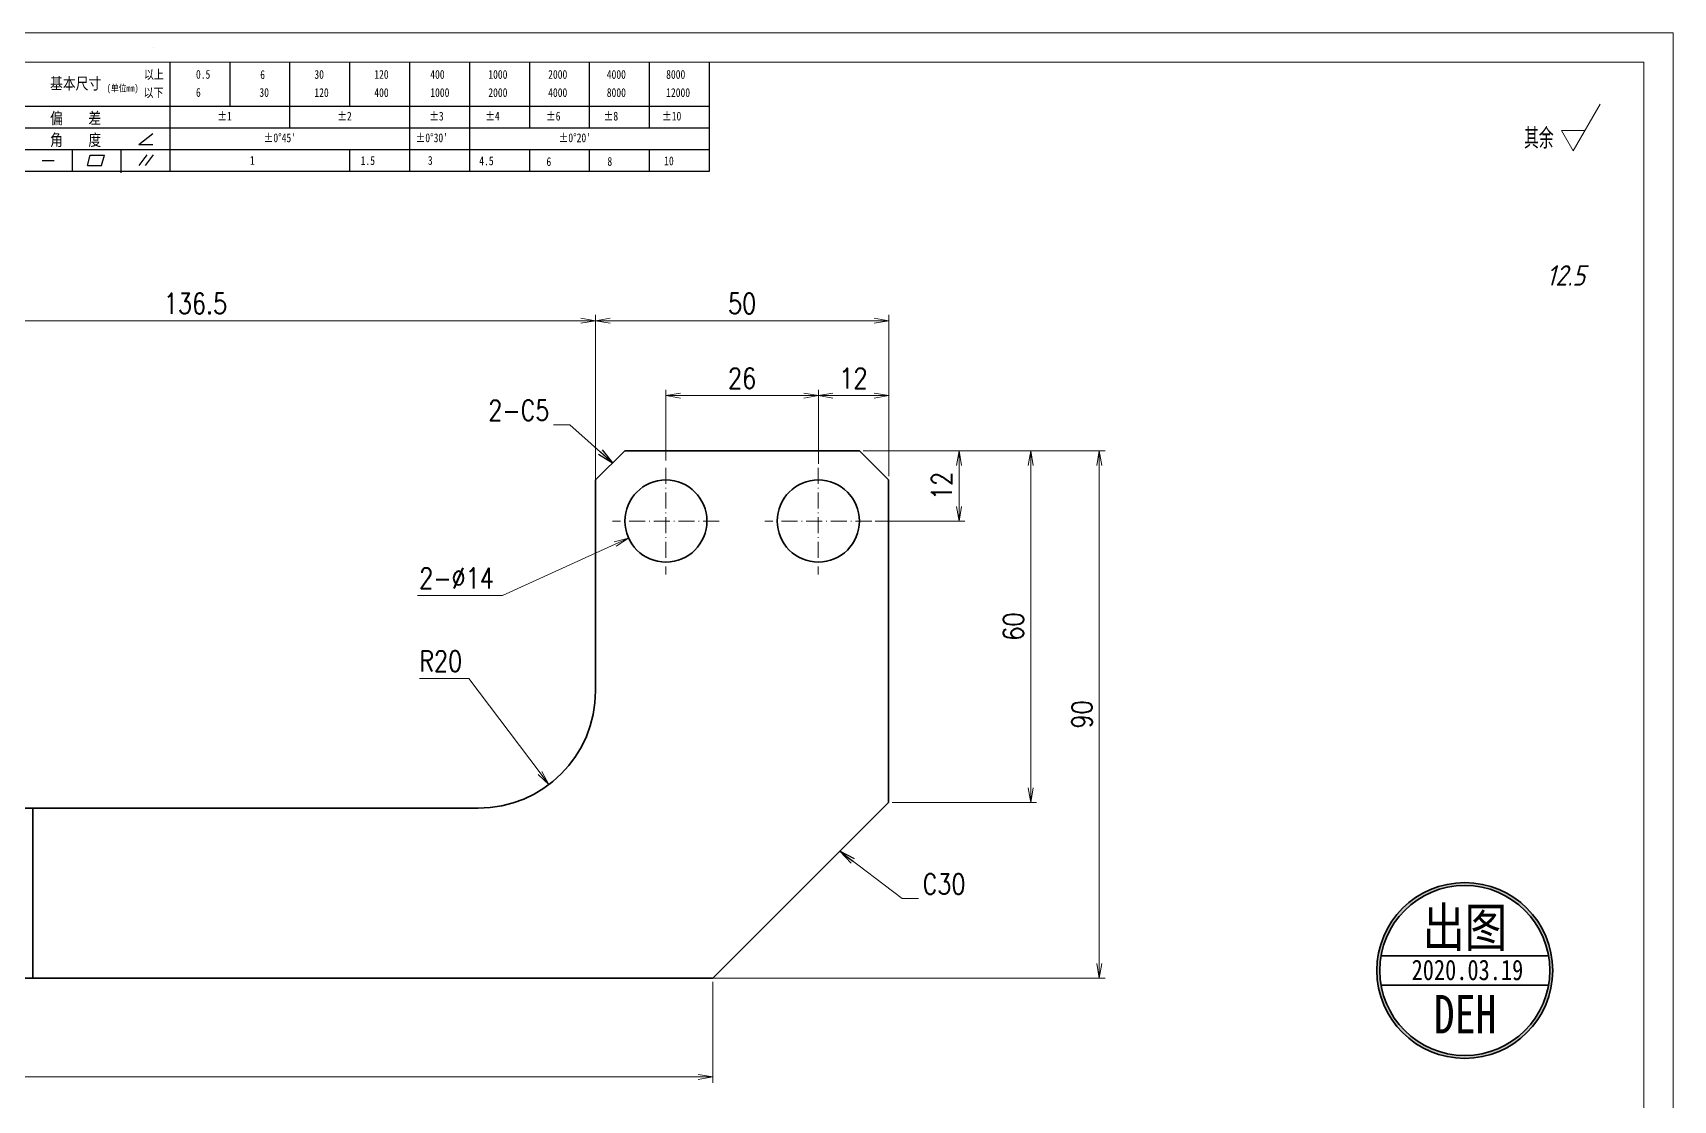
# Model space of a CAD drawing. Header units: millimetres. Extents: x -49992 to 104182, y -50696 to 36476.
# Drawn here: x -49851.6 to -49571.8, y 35773.8 to 35956 of the extents above; entities that cross this region are included whole.
import ezdxf
from ezdxf.enums import TextEntityAlignment as Align

# ---------------------------------------------------------------- set-up
doc = ezdxf.new("R2010")
doc.units = ezdxf.units.MM
doc.header["$LTSCALE"] = 0.5
for name, pattern in [('AM_ISO02W050x2', [3.75, 3, -0.75]), ('AM_ISO08W050x2', [9, 6, -0.75, 1.5, -0.75]), ('DASHDOT', [18.5, 12, -3, 0.5, -3]), ('DASHED', [15, 12, -3]), ('DOT2', [0.125, 0, -0.125])]:
    doc.linetypes.add(name, pattern=pattern)
for name, color, linetype, lineweight in [('DIM', 3, 'Continuous', 13), ('中心线', 2, 'AM_ISO08W050x2', 18), ('印章专用-出图', 1, 'Continuous', 80), ('图框', 7, 'Continuous', 18), ('标注线', 3, 'Continuous', 18), ('粗实线', 7, 'Continuous', 35), ('细实线', 3, 'Continuous', 18), ('虚线', 1, 'AM_ISO02W050x2', 18)]:
    doc.layers.add(name, color=color, linetype=linetype, lineweight=lineweight)
doc.layers.add('图\\M+19E79\\M+195B6\\M+18E9A', color=7, linetype='Continuous')
doc.layers.add('打印', color=7, linetype='Continuous', lineweight=15, plot=False)
doc.layers.add('打印-禁用', color=7, linetype='Continuous', lineweight=15, plot=False)
doc.styles.add('DIM', font='romans.shx', dxfattribs={"width": 0.8, "bigfont": 'bigfont.shx'})
doc.styles.add('国标', font='simfang.ttf', dxfattribs={"width": 0.8})
doc.styles.add('机械长仿宋', font='gbenor.shx', dxfattribs={"height": 1, "bigfont": 'gbcbig.shx'})
doc.dimstyles.new('DEH 1-1', dxfattribs={"dimtxt": 3.5, "dimasz": 2.5, "dimexe": 1, "dimexo": 0.625, "dimgap": 1.2, "dimtad": 1, "dimtoh": 1, "dimdsep": 46, "dimtxsty": 'DIM', "dimblk": 'OPEN', "dimcen": 0, "dimclrd": 8, "dimclre": 8, "dimclrt": 2, "dimazin": 2, "dimtfac": 0.5, "dimtmove": 0, "dimatfit": 3, "dimldrblk": 'OPEN', "dimfxl": 0, "dimtolj": 2, "dimlwd": 18, "dimlwe": 18, "dimarcsym": 0})
doc.dimstyles.new('DEH 1-1$0', dxfattribs={"dimtxt": 3.5, "dimasz": 2.5, "dimexe": 1, "dimexo": 0.625, "dimgap": 1.2, "dimtad": 1, "dimzin": 9, "dimdsep": 46, "dimtxsty": 'DIM', "dimblk": 'OPEN', "dimcen": 0, "dimclrd": 8, "dimclre": 8, "dimclrt": 2, "dimazin": 2, "dimtfac": 0.5, "dimtmove": 0, "dimatfit": 3, "dimldrblk": 'OPEN', "dimfxl": 0, "dimtolj": 2, "dimlwd": 18, "dimlwe": 18, "dimarcsym": 0})
doc.dimstyles.new('DEH 1-1$3', dxfattribs={"dimtxt": 3.5, "dimasz": 2.5, "dimexe": 1, "dimexo": 0.625, "dimgap": 1.2, "dimtad": 1, "dimtoh": 1, "dimdsep": 46, "dimtxsty": 'DIM', "dimblk": 'OPEN', "dimcen": 0, "dimclrd": 8, "dimclre": 8, "dimclrt": 2, "dimazin": 2, "dimtfac": 0.5, "dimtofl": 0, "dimtmove": 0, "dimatfit": 3, "dimldrblk": 'OPEN', "dimfxl": 0, "dimtolj": 2, "dimlwd": 18, "dimlwe": 18, "dimarcsym": 0})
doc.dimstyles.new('DEH 1-1$4', dxfattribs={"dimtxt": 3.5, "dimasz": 2.5, "dimexe": 1, "dimexo": 0.625, "dimgap": 1.2, "dimtad": 1, "dimtoh": 1, "dimdsep": 46, "dimtxsty": 'DIM', "dimblk": 'OPEN', "dimcen": 0, "dimclrd": 8, "dimclre": 8, "dimclrt": 2, "dimazin": 2, "dimtfac": 0.5, "dimtofl": 0, "dimtmove": 0, "dimatfit": 3, "dimldrblk": 'OPEN', "dimfxl": 0, "dimtolj": 2, "dimlwd": 18, "dimlwe": 18, "dimarcsym": 0})

# ---------------------------------------------------------------- blocks, each defined once
blk = doc.blocks.new('GZDEH零件A3图框V01版')
at = {"layer": '图\\M+19E79\\M+195B6\\M+18E9A', "color": 9}
for p, q in [((3021.09, -1561.98), (3021.09, -1554.46)), ((3031.31, -1561.98), (3031.31, -1554.46)), ((3041.53, -1561.98), (3041.53, -1554.46)), ((3051.75, -1561.98), (3051.75, -1554.46)), ((3061.98, -1561.98), (3061.98, -1554.46)), ((3072.2, -1561.98), (3072.2, -1554.46)), ((3082.42, -1561.98), (3082.42, -1554.46)), ((3092.64, -1561.98), (3092.64, -1554.46)), ((3102.86, -1561.98), (3102.86, -1554.46)), ((3113.09, -1573.08), (3113.09, -1554.46)), ((2996.09, -1561.98), (3113.09, -1561.98)), ((3021.09, -1573.08), (3021.09, -1561.98)), ((3041.53, -1565.68), (3041.53, -1561.98)), ((3061.98, -1573.08), (3061.98, -1561.98)), ((3072.2, -1573.08), (3072.2, -1561.98)), ((3082.42, -1565.68), (3082.42, -1561.98)), ((3092.64, -1565.68), (3092.64, -1561.98)), ((3102.86, -1565.68), (3102.86, -1561.98)), ((2996.09, -1565.68), (3113.09, -1565.68)), ((3015.75, -1568.51), (3018.15, -1566.66)), ((2996.09, -1569.38), (3113.09, -1569.38)), ((3004.42, -1573.08), (3004.42, -1569.38)), ((3012.75, -1573.08), (3012.75, -1569.38)), ((3015.75, -1568.51), (3018.15, -1568.51)), ((3051.75, -1573.08), (3051.75, -1569.38)), ((3082.42, -1573.08), (3082.42, -1569.48)), ((3092.64, -1573.08), (3092.64, -1569.38)), ((3102.86, -1573.08), (3102.86, -1569.38)), ((2999.26, -1571.23), (3001.32, -1571.23)), ((3006.97, -1572.12), (3007.45, -1570.33)), ((3006.97, -1572.12), (3009.39, -1572.12)), ((3007.45, -1570.33), (3009.86, -1570.33)), ((3009.39, -1572.12), (3009.86, -1570.33)), ((3015.81, -1572.12), (3017.15, -1570.26)), ((3016.89, -1572.12), (3018.23, -1570.26)), ((2990.09, -1573.08), (3113.09, -1573.08)), ((3012.75, -1573.33), (3012.75, -1573.08))]:
    blk.add_line(p, q, dxfattribs=at)
at = {"layer": '图框', "linetype": 'Continuous'}
for p, q in [((3272.49, -1554.46), (2882.49, -1554.46)), ((3272.49, -1832.96), (3272.49, -1554.46))]:
    blk.add_line(p, q, dxfattribs=at)
at = {"layer": '打印-禁用', "linetype": 'Continuous'}
for p, q in [((3277.49, -1549.46), (2857.49, -1549.46)), ((3277.49, -1846.46), (3277.49, -1549.46))]:
    blk.add_line(p, q, dxfattribs=at)
at = {"layer": '图\\M+19E79\\M+195B6\\M+18E9A', "color": 9, "style": '国标', "width": 0.8}
for s, height, p in [('以上', 1.5, (3016.64, -1557.33)), ('0.5', 1.5, (3025.49, -1557.3)), ('6', 1.5, (3036.45, -1557.34)), ('30', 1.5, (3045.69, -1557.31)), ('120', 1.5, (3055.91, -1557.31)), ('400', 1.5, (3065.46, -1557.31)), ('1000', 1.5, (3075.36, -1557.31)), ('2000', 1.5, (3085.57, -1557.31)), ('4000', 1.5, (3095.57, -1557.31)), ('8000', 1.5, (3105.7, -1557.31)), ('基本尺寸', 2, (3000.6, -1559.1)), ('以下', 1.5, (3016.58, -1560.43)), ('6', 1.5, (3025.49, -1560.38)), ('30', 1.5, (3036.31, -1560.39)), ('120', 1.5, (3045.69, -1560.41)), ('400', 1.5, (3055.91, -1560.41)), ('1000', 1.5, (3065.46, -1560.41)), ('2000', 1.5, (3075.36, -1560.41)), ('4000', 1.5, (3085.57, -1560.41)), ('8000', 1.5, (3095.57, -1560.41)), ('12000', 1.5, (3105.7, -1560.41)), ('偏    差', 2, (3000.6, -1565.04)), ('±1', 1.5, (3029.16, -1564.42)), ('±2', 1.5, (3049.61, -1564.42)), ('±3', 1.5, (3065.3, -1564.42)), ('±4', 1.5, (3074.85, -1564.42)), ('±6', 1.5, (3085.22, -1564.42)), ('±8', 1.5, (3095.06, -1564.42)), ('±10', 1.5, (3105.02, -1564.42)), ('角    度', 2, (3000.6, -1568.74)), ("±0%%D45'", 1.5, (3037.06, -1568.12)), ("±0%%D30'", 1.5, (3062.98, -1568.12)), ("±0%%D20'", 1.5, (3087.38, -1568.12)), ('1', 1.5, (3034.69, -1571.98)), ('1.5', 1.5, (3053.59, -1572.01)), ('3', 1.5, (3065.05, -1571.98)), ('4.5', 1.5, (3073.82, -1572.05)), ('6', 1.5, (3085.28, -1572.19)), ('8', 1.5, (3095.68, -1572.15)), ('10', 1.5, (3105.36, -1572.06))]:
    blk.add_text(s, height=height, dxfattribs=at).set_placement(p)
at = {"layer": '图\\M+19E79\\M+195B6\\M+18E9A', "color": 9, "lineweight": 15, "style": '国标', "width": 0.8}
blk.add_text('(单位mm)', height=1.2, dxfattribs=at).set_placement((3010.27, -1559.51))
blk = doc.blocks.new('DEH A3')
at = {"layer": '图框'}
blk.add_blockref('GZDEH零件A3图框V01版', (-2857.49, 1846.46), dxfattribs=at)
blk = doc.blocks.new('FINISHER_TR')
at = {"layer": '标注线'}
for p, q in [((0, 0), (4.62, 8)), ((-2.02, 3.5), (0, 0)), ((2.02, 3.5), (-2.02, 3.5))]:
    blk.add_line(p, q, dxfattribs=at)
at = {"layer": '标注线', "color": 2, "style": '机械长仿宋', "oblique": 15}
blk.add_attdef('0.0', text='', height=3.5, dxfattribs=at).set_placement((2.03, -24.04), align=Align.BOTTOM_RIGHT)
blk = doc.blocks.new('其余12.5')
at = {"layer": '标注线'}
blk.add_blockref('FINISHER_TR', (0, 0), dxfattribs=at).add_auto_attribs({'0.0': '12.5'})
at = {"layer": '标注线', "color": 7, "linetype": 'DOT2', "style": '机械长仿宋'}
blk.add_text('其余', height=3.5, dxfattribs=at).set_placement((-8.38, 0.4))
blk = doc.blocks.new('_Open')
at = {"color": 0, "linetype": 'ByBlock', "lineweight": -2}
for p, q in [((-1, 0.167), (0, 0)), ((-1, -0.167), (0, 0)), ((0, 0), (-1, 0))]:
    blk.add_line(p, q, dxfattribs=at)
blk = doc.blocks.new('*D48')
at = {"layer": 'Defpoints', "color": 0, "transparency": 16777216}
for p in [(-49892.08, 35797.66), (-49735.58, 35794.66), (-49735.58, 35777.82)]:
    blk.add_point(p, dxfattribs=at)
at = {"layer": '标注线', "color": 8, "lineweight": 18, "transparency": 16777216}
for p, q in [((-49892.08, 35797.04), (-49892.08, 35776.82)), ((-49735.58, 35794.04), (-49735.58, 35776.82)), ((-49889.58, 35777.82), (-49738.08, 35777.82))]:
    blk.add_line(p, q, dxfattribs=at)
at = {"layer": '标注线', "color": 8, "lineweight": 18, "transparency": 16777216, "xscale": 2.5, "yscale": 2.5, "zscale": 2.5, "rotation": 180}
blk.add_blockref('_Open', (-49892.08, 35777.82), dxfattribs=at)
at = {"layer": '标注线', "color": 8, "lineweight": 18, "transparency": 16777216, "xscale": 2.5, "yscale": 2.5, "zscale": 2.5}
blk.add_blockref('_Open', (-49735.58, 35777.82), dxfattribs=at)
at = {"layer": '标注线', "color": 2, "transparency": 16777216, "insert": (-49870.6, 35780.77), "char_height": 3.5, "attachment_point": 5, "style": 'DIM'}
blk.add_mtext('\\A2;156.5', dxfattribs=at)
blk = doc.blocks.new('*D49')
at = {"layer": 'Defpoints', "color": 0, "transparency": 16777216}
for p in [(-49710.58, 35884.66), (-49669.65, 35884.66), (-49775.41, 35794.66)]:
    blk.add_point(p, dxfattribs=at)
at = {"layer": '标注线', "color": 8, "lineweight": 18, "transparency": 16777216}
for p, q in [((-49709.96, 35884.66), (-49668.65, 35884.66)), ((-49669.65, 35797.16), (-49669.65, 35882.16)), ((-49774.79, 35794.66), (-49668.65, 35794.66))]:
    blk.add_line(p, q, dxfattribs=at)
at = {"layer": '标注线', "color": 8, "lineweight": 18, "transparency": 16777216, "xscale": 2.5, "yscale": 2.5, "zscale": 2.5}
for p, rotation in [((-49669.65, 35884.66), 90), ((-49669.65, 35794.66), 270)]:
    blk.add_blockref('_Open', p, dxfattribs=dict(at, rotation=rotation))
at = {"layer": '标注线', "color": 2, "transparency": 16777216, "insert": (-49672.6, 35839.66), "char_height": 3.5, "attachment_point": 5, "rotation": 90, "style": 'DIM'}
blk.add_mtext('\\A2;90', dxfattribs=at)
blk = doc.blocks.new('*D50')
at = {"layer": 'Defpoints', "color": 0, "transparency": 16777216}
for p in [(-49755.58, 35906.83), (-49755.58, 35878.51), (-49892.08, 35820.66)]:
    blk.add_point(p, dxfattribs=at)
at = {"layer": '标注线', "color": 8, "lineweight": 18, "transparency": 16777216}
for p, q in [((-49892.08, 35821.29), (-49892.08, 35907.83)), ((-49889.58, 35906.83), (-49758.08, 35906.83)), ((-49755.58, 35879.14), (-49755.58, 35907.83))]:
    blk.add_line(p, q, dxfattribs=at)
at = {"layer": '标注线', "color": 8, "lineweight": 18, "transparency": 16777216, "xscale": 2.5, "yscale": 2.5, "zscale": 2.5, "rotation": 180}
blk.add_blockref('_Open', (-49892.08, 35906.83), dxfattribs=at)
at = {"layer": '标注线', "color": 8, "lineweight": 18, "transparency": 16777216, "xscale": 2.5, "yscale": 2.5, "zscale": 2.5}
blk.add_blockref('_Open', (-49755.58, 35906.83), dxfattribs=at)
at = {"layer": '标注线', "color": 2, "transparency": 16777216, "insert": (-49823.83, 35909.78), "char_height": 3.5, "attachment_point": 5, "style": 'DIM'}
blk.add_mtext('\\A2;136.5', dxfattribs=at)
blk = doc.blocks.new('*D52')
at = {"layer": 'Defpoints', "color": 0, "transparency": 16777216}
for p in [(-49705.58, 35906.83), (-49755.58, 35879.66), (-49705.58, 35879.66)]:
    blk.add_point(p, dxfattribs=at)
at = {"layer": '标注线', "color": 8, "lineweight": 18, "transparency": 16777216}
for p, q in [((-49755.58, 35880.29), (-49755.58, 35907.83)), ((-49753.08, 35906.83), (-49708.08, 35906.83)), ((-49705.58, 35880.29), (-49705.58, 35907.83))]:
    blk.add_line(p, q, dxfattribs=at)
at = {"layer": '标注线', "color": 8, "lineweight": 18, "transparency": 16777216, "xscale": 2.5, "yscale": 2.5, "zscale": 2.5, "rotation": 180}
blk.add_blockref('_Open', (-49755.58, 35906.83), dxfattribs=at)
at = {"layer": '标注线', "color": 8, "lineweight": 18, "transparency": 16777216, "xscale": 2.5, "yscale": 2.5, "zscale": 2.5}
blk.add_blockref('_Open', (-49705.58, 35906.83), dxfattribs=at)
at = {"layer": '标注线', "color": 2, "transparency": 16777216, "insert": (-49730.58, 35909.78), "char_height": 3.5, "attachment_point": 5, "style": 'DIM'}
blk.add_mtext('\\A2;50', dxfattribs=at)
blk = doc.blocks.new('*D53')
at = {"layer": 'Defpoints', "color": 0, "transparency": 16777216}
for p in [(-49710.58, 35884.66), (-49681.35, 35884.66), (-49705.58, 35824.66)]:
    blk.add_point(p, dxfattribs=at)
at = {"layer": '标注线', "color": 8, "lineweight": 18, "transparency": 16777216}
for p, q in [((-49709.96, 35884.66), (-49680.35, 35884.66)), ((-49681.35, 35827.16), (-49681.35, 35882.16)), ((-49704.96, 35824.66), (-49680.35, 35824.66))]:
    blk.add_line(p, q, dxfattribs=at)
at = {"layer": '标注线', "color": 8, "lineweight": 18, "transparency": 16777216, "xscale": 2.5, "yscale": 2.5, "zscale": 2.5}
for p, rotation in [((-49681.35, 35884.66), 90), ((-49681.35, 35824.66), 270)]:
    blk.add_blockref('_Open', p, dxfattribs=dict(at, rotation=rotation))
at = {"layer": '标注线', "color": 2, "transparency": 16777216, "insert": (-49684.3, 35854.66), "char_height": 3.5, "attachment_point": 5, "rotation": 90, "style": 'DIM'}
blk.add_mtext('\\A2;60', dxfattribs=at)
blk = doc.blocks.new('*D54')
at = {"layer": 'Defpoints', "color": 0, "transparency": 16777216}
for p in [(-49775.58, 35843.66), (-49763.55, 35827.69)]:
    blk.add_point(p, dxfattribs=at)
at = {"layer": '标注线', "color": 8, "lineweight": 18, "transparency": 16777216}
for p, q in [((-49785.6, 35845.81), (-49777.2, 35845.81)), ((-49777.2, 35845.81), (-49765.05, 35829.68))]:
    blk.add_line(p, q, dxfattribs=at)
at = {"layer": '标注线', "color": 8, "lineweight": 18, "transparency": 16777216, "xscale": 2.5, "yscale": 2.5, "zscale": 2.5, "rotation": 306.9971997792891}
blk.add_blockref('_Open', (-49763.55, 35827.69), dxfattribs=at)
at = {"layer": '标注线', "color": 2, "transparency": 16777216, "insert": (-49782, 35848.76), "char_height": 3.5, "attachment_point": 5, "style": 'DIM'}
blk.add_mtext('\\A2;R20', dxfattribs=at)
blk = doc.blocks.new('*D55')
at = {"layer": 'Defpoints', "color": 0, "transparency": 16777216}
for p in [(-49717.58, 35894.06), (-49717.58, 35881.76), (-49705.58, 35879.66)]:
    blk.add_point(p, dxfattribs=at)
at = {"layer": '标注线', "color": 8, "lineweight": 18, "transparency": 16777216}
for p, q in [((-49717.58, 35882.39), (-49717.58, 35895.06)), ((-49705.58, 35880.29), (-49705.58, 35895.06)), ((-49708.08, 35894.06), (-49715.08, 35894.06))]:
    blk.add_line(p, q, dxfattribs=at)
at = {"layer": '标注线', "color": 8, "lineweight": 18, "transparency": 16777216, "xscale": 2.5, "yscale": 2.5, "zscale": 2.5, "rotation": 180}
blk.add_blockref('_Open', (-49717.58, 35894.06), dxfattribs=at)
at = {"layer": '标注线', "color": 8, "lineweight": 18, "transparency": 16777216, "xscale": 2.5, "yscale": 2.5, "zscale": 2.5}
blk.add_blockref('_Open', (-49705.58, 35894.06), dxfattribs=at)
at = {"layer": '标注线', "color": 2, "transparency": 16777216, "insert": (-49711.58, 35897.01), "char_height": 3.5, "attachment_point": 5, "style": 'DIM'}
blk.add_mtext('\\A2;12', dxfattribs=at)
blk = doc.blocks.new('*D56')
at = {"layer": 'Defpoints', "color": 0, "transparency": 16777216}
for p in [(-49743.58, 35894.06), (-49743.58, 35882.39), (-49717.58, 35882.39)]:
    blk.add_point(p, dxfattribs=at)
at = {"layer": '标注线', "color": 8, "lineweight": 18, "transparency": 16777216}
for p, q in [((-49743.58, 35883.01), (-49743.58, 35895.06)), ((-49717.58, 35883.01), (-49717.58, 35895.06)), ((-49720.08, 35894.06), (-49741.08, 35894.06))]:
    blk.add_line(p, q, dxfattribs=at)
at = {"layer": '标注线', "color": 8, "lineweight": 18, "transparency": 16777216, "xscale": 2.5, "yscale": 2.5, "zscale": 2.5, "rotation": 180}
blk.add_blockref('_Open', (-49743.58, 35894.06), dxfattribs=at)
at = {"layer": '标注线', "color": 8, "lineweight": 18, "transparency": 16777216, "xscale": 2.5, "yscale": 2.5, "zscale": 2.5}
blk.add_blockref('_Open', (-49717.58, 35894.06), dxfattribs=at)
at = {"layer": '标注线', "color": 2, "transparency": 16777216, "insert": (-49730.58, 35897.01), "char_height": 3.5, "attachment_point": 5, "style": 'DIM'}
blk.add_mtext('\\A2;26', dxfattribs=at)
blk = doc.blocks.new('*D57')
at = {"layer": 'Defpoints', "color": 0, "transparency": 16777216}
for p in [(-49709.96, 35884.66), (-49693.58, 35884.66), (-49708.48, 35872.66)]:
    blk.add_point(p, dxfattribs=at)
at = {"layer": '标注线', "color": 8, "lineweight": 18, "transparency": 16777216}
for p, q in [((-49709.33, 35884.66), (-49692.58, 35884.66)), ((-49693.58, 35875.16), (-49693.58, 35882.16)), ((-49707.86, 35872.66), (-49692.58, 35872.66))]:
    blk.add_line(p, q, dxfattribs=at)
at = {"layer": '标注线', "color": 8, "lineweight": 18, "transparency": 16777216, "xscale": 2.5, "yscale": 2.5, "zscale": 2.5}
for p, rotation in [((-49693.58, 35884.66), 90), ((-49693.58, 35872.66), 270)]:
    blk.add_blockref('_Open', p, dxfattribs=dict(at, rotation=rotation))
at = {"layer": '标注线', "color": 2, "transparency": 16777216, "insert": (-49696.53, 35878.66), "char_height": 3.5, "attachment_point": 5, "rotation": 90, "style": 'DIM'}
blk.add_mtext('\\A2;12', dxfattribs=at)
blk = doc.blocks.new('*D58')
at = {"layer": 'Defpoints', "color": 0, "transparency": 16777216}
for p in [(-49737.21, 35875.56), (-49749.95, 35869.76)]:
    blk.add_point(p, dxfattribs=at)
at = {"layer": '标注线', "color": 8, "lineweight": 18, "transparency": 16777216}
for p, q in [((-49771.44, 35859.97), (-49752.23, 35868.72)), ((-49785.98, 35859.97), (-49771.44, 35859.97))]:
    blk.add_line(p, q, dxfattribs=at)
at = {"layer": '标注线', "color": 8, "lineweight": 18, "transparency": 16777216, "xscale": 2.5, "yscale": 2.5, "zscale": 2.5, "rotation": 24.49214860184214}
blk.add_blockref('_Open', (-49749.95, 35869.76), dxfattribs=at)
at = {"layer": '标注线', "color": 2, "transparency": 16777216, "insert": (-49779.31, 35862.92), "char_height": 3.5, "attachment_point": 5, "style": 'DIM'}
blk.add_mtext('\\A2;2-%%c14', dxfattribs=at)
blk = doc.blocks.new('出图章')
at = {"layer": '印章专用-出图'}
h = blk.add_hatch(color=256, dxfattribs=at)
h.paths.add_polyline_path([(15, 0, 1), (-15, 0, 1)])
h.paths.add_polyline_path([(14.5, 0, 1), (-14.5, 0, 1)], flags=16)
h.paths.add_polyline_path([(-7.31, -12.35), (7.41, -12.35), (7.41, -2.73), (-7.31, -2.73)], flags=8)
at = {"layer": '印章专用-出图', "lineweight": 35}
for p, q in [((-14.28, 2.5), (14.28, 2.5)), ((-14.28, -2.5), (14.28, -2.5))]:
    blk.add_line(p, q, dxfattribs=at)
for radius in [15, 14.5]:
    blk.add_circle((0, 0), radius, dxfattribs=at)
at = {"layer": '印章专用-出图', "color": 4, "style": '国标', "width": 0.8}
blk.add_text('DEH', height=6.562, dxfattribs=at).set_placement((0.05, -10.74), align=Align.CENTER)
at = {"layer": '印章专用-出图', "color": 3, "style": '国标', "width": 0.8}
blk.add_attdef('出图', text='', height=6.6, dxfattribs=at).set_placement((0, 7.35), align=Align.MIDDLE_CENTER)
at = {"layer": '印章专用-出图', "color": 2, "style": '国标', "width": 0.8}
blk.add_attdef('XXXX.XX.XX', text='', height=3.5, dxfattribs=at).set_placement((0.45, 0.1), align=Align.MIDDLE_CENTER)
blk = doc.blocks.new('YZ-CT')
at = {"layer": '印章专用-出图'}
blk.add_blockref('出图章', (0.63, 0), dxfattribs=at).add_auto_attribs({'出图': '出图', 'XXXX.XX.XX': '2020.03.19'})

msp = doc.modelspace()

# ---------------------------------------------------------------- linework, layer by layer
at = {"layer": '中心线', "linetype": 'DASHDOT', "ltscale": 0.454999}
for p, q in [((-49743.582, 35881.761), (-49743.582, 35863.561)), ((-49717.582, 35881.761), (-49717.582, 35863.561))]:
    msp.add_line(p, q, dxfattribs=at)
at = {"layer": '中心线', "linetype": 'DASHDOT', "ltscale": 0.455005}
for p, q in [((-49734.482, 35872.661), (-49752.682, 35872.661)), ((-49708.482, 35872.661), (-49726.682, 35872.661))]:
    msp.add_line(p, q, dxfattribs=at)
at = {"layer": '打印'}
msp.add_lwpolyline([(-49991.75, 35955.955), (-49571.75, 35955.955), (-49571.75, 35658.955), (-49991.75, 35658.955)], close=True, dxfattribs=at)
at = {"layer": '粗实线', "ltscale": 0.176777}
for p, q in [((-49750.582, 35884.661), (-49755.582, 35879.661)), ((-49710.582, 35884.661), (-49705.582, 35879.661))]:
    msp.add_line(p, q, dxfattribs=at)
at = {"layer": '粗实线'}
for p, q in [((-49710.582, 35884.661), (-49750.582, 35884.661)), ((-49755.582, 35879.661), (-49755.582, 35843.661)), ((-49705.582, 35824.661), (-49705.582, 35879.661)), ((-49705.582, 35824.661), (-49735.582, 35794.661)), ((-49775.582, 35823.661), (-49851.582, 35823.661)), ((-49851.582, 35794.661), (-49851.582, 35823.661)), ((-49851.582, 35794.661), (-49735.582, 35794.661))]:
    msp.add_line(p, q, dxfattribs=at)
at = {"layer": '粗实线', "ltscale": 0.25}
for p, q in [((-49861.582, 35823.661), (-49851.582, 35823.661)), ((-49851.582, 35794.661), (-49861.582, 35794.661))]:
    msp.add_line(p, q, dxfattribs=at)
at = {"layer": '粗实线'}
for centre in [(-49743.582, 35872.661), (-49717.582, 35872.661)]:
    msp.add_circle(centre, 7, dxfattribs=at)
msp.add_arc((-49775.582, 35843.661), 20, 270, 0, dxfattribs=at)
at = {"layer": '细实线', "ltscale": 2.48512e-05}
msp.add_line((-49830.915, 35953.396), (-49830.914, 35953.395), dxfattribs=at)
at = {"layer": '虚线', "linetype": 'DASHED'}
msp.add_line((-49851.582, 35823.661), (-49851.582, 35794.661), dxfattribs=at)

# ---------------------------------------------------------------- block references
at = {"layer": '印章专用-出图'}
msp.add_blockref('YZ-CT', (-49607.931, 35795.977), dxfattribs=at)
at = {"layer": '图框'}
msp.add_blockref('DEH A3', (-49991.75, 35658.955), dxfattribs=at)
at = {"layer": '标注线'}
msp.add_blockref('其余12.5', (-49588.807, 35935.798), dxfattribs=at)

# ---------------------------------------------------------------- texts
at = {"layer": 'DIM', "color": 2, "char_height": 3.5, "style": 'DIM'}
for s, insert, attachment_point in [('\\A2;{\\Fromans,bigfont|c134;2-}C5', (-49763.453, 35889.797), 9), ('\\A2;C30', (-49699.796, 35808.977), 7)]:
    msp.add_mtext(s, dxfattribs=dict(at, insert=insert, attachment_point=attachment_point))

# ---------------------------------------------------------------- dimensions: what is measured, and where the dimension line sits
at = {"layer": '标注线'}
for base, p1, p2, picture, middle in [((-49755.582, 35906.831), (-49892.082, 35820.661), (-49755.582, 35878.511), '*D50', (-49823.832, 35909.781)), ((-49705.582, 35906.831), (-49755.582, 35879.661), (-49705.582, 35879.661), '*D52', (-49730.582, 35909.781)), ((-49743.582, 35894.058), (-49717.582, 35882.386), (-49743.582, 35882.386), '*D56', (-49730.582, 35897.008)), ((-49717.582, 35894.058), (-49705.582, 35879.661), (-49717.582, 35881.761), '*D55', (-49711.582, 35897.008))]:
    dim = msp.add_linear_dim(base=base, p1=p1, p2=p2, dimstyle='DEH 1-1$0', dxfattribs=at)
    dim.commit()
    dim.dimension.update_dxf_attribs({"geometry": picture, "text_midpoint": middle})
for base, p1, p2, picture, middle in [((-49669.652, 35884.661), (-49775.414, 35794.661), (-49710.582, 35884.661), '*D49', (-49672.602, 35839.661)), ((-49681.349, 35884.661), (-49705.582, 35824.661), (-49710.582, 35884.661), '*D53', (-49684.299, 35854.661)), ((-49693.58, 35884.661), (-49708.482, 35872.661), (-49709.957, 35884.661), '*D57', (-49696.53, 35878.661))]:
    dim = msp.add_linear_dim(base=base, p1=p1, p2=p2, angle=90, dimstyle='DEH 1-1$0', dxfattribs=at)
    dim.commit()
    dim.dimension.update_dxf_attribs({"geometry": picture, "text_midpoint": middle})
dim = msp.add_diameter_dim_2p(p1=(-49737.212, 35875.563), p2=(-49749.953, 35869.759), dimstyle='DEH 1-1$3', override={"dimpost": '2-%%c<>'}, dxfattribs=at)
dim.commit()
dim.dimension.update_dxf_attribs({"geometry": '*D58', "text_midpoint": (-49779.31, 35859.968), "dimtype": 163})
dim = msp.add_radius_dim(center=(-49775.582, 35843.661), mpoint=(-49763.547, 35827.688), dimstyle='DEH 1-1$4', override={"dimtmove": 1}, dxfattribs=at)
dim.commit()
dim.dimension.update_dxf_attribs({"geometry": '*D54', "text_midpoint": (-49777.202, 35845.81), "dimtype": 164})
dim = msp.add_linear_dim(base=(-49735.582, 35777.817), p1=(-49892.082, 35797.661), p2=(-49735.582, 35794.661), dimstyle='DEH 1-1$0', dxfattribs=at)
dim.commit()
dim.dimension.update_dxf_attribs({"geometry": '*D48', "text_midpoint": (-49870.599, 35777.817), "dimtype": 160})

# ---------------------------------------------------------------- leaders
at = {"layer": 'DIM'}
for points in [[(-49752.668, 35882.575), (-49759.953, 35889.098), (-49762.753, 35889.098)], [(-49713.903, 35816.34), (-49703.296, 35808.277), (-49700.496, 35808.277)]]:
    msp.add_leader(points, dimstyle='DEH 1-1', override={"dimasz": 2.8, "dimexe": 0.69965, "dimexo": 0.69965, "dimgap": 0.69965}, dxfattribs=at)

doc.saveas('drawing.dxf')
